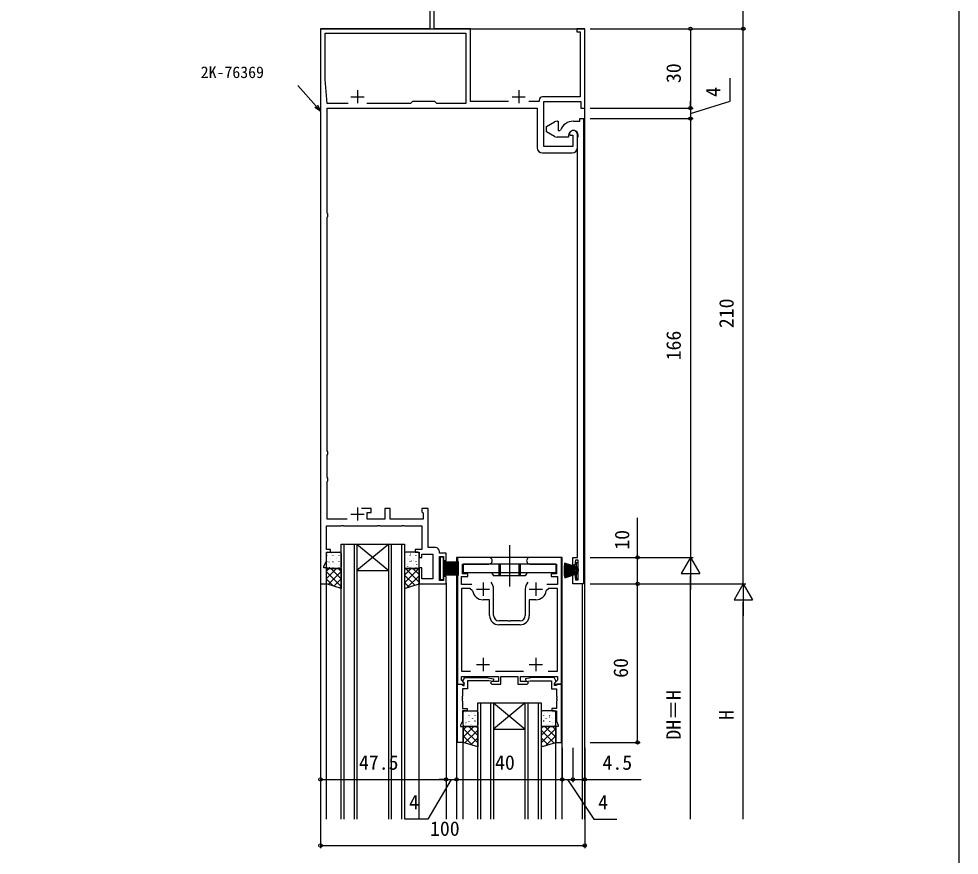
# Model space of a CAD drawing. Units: millimetres, scale not verified. Extents: x -437 to 438, y -681 to 679.
# Drawn here: x 82.4 to 438.3, y 69.8 to 386.3 of the extents above; entities that cross this region are included whole.
import ezdxf
from ezdxf.enums import TextEntityAlignment as Align

# ---------------------------------------------------------------- set-up
doc = ezdxf.new("R2010")
doc.units = ezdxf.units.MM
doc.header["$LTSCALE"] = 4
for name, color, linetype in [('0-2_YKK_11', 7, 'Continuous'), ('0-3_YKK_12', 2, 'Continuous'), ('0-4_YKK_13', 4, 'Continuous'), ('0-6_YKK_D', 6, 'Continuous'), ('0-7_YKK_ZWAK', 7, 'Continuous')]:
    doc.layers.add(name, color=color, linetype=linetype)
doc.styles.add('ＭＳ ゴシック', font='')
doc.styles.get('ＭＳ ゴシック').set_extended_font_data('MS Gothic')

msp = doc.modelspace()

# ---------------------------------------------------------------- linework, layer by layer
at = {"layer": '0-2_YKK_11'}
for p, q in [((208.093, 356.786), (213.093, 356.786)), ((210.593, 359.286), (210.593, 354.286)), ((269.093, 356.786), (274.093, 356.786)), ((271.593, 359.286), (271.593, 354.286)), ((293.793, 337.486), (293.793, 342.486)), ((280.593, 335.486), (291.793, 335.486)), ((210.593, 201.386), (210.593, 196.386)), ((208.093, 198.886), (213.093, 198.886)), ((258.093, 172.986), (258.093, 167.986)), ((278.093, 172.986), (278.093, 167.986)), ((255.593, 170.486), (260.593, 170.486)), ((262.093, 160.486), (262.093, 170.486)), ((274.093, 170.486), (274.093, 160.486)), ((275.593, 170.486), (280.593, 170.486)), ((272.093, 156.986), (264.093, 156.986)), ((258.093, 144.486), (258.093, 139.486)), ((278.093, 144.486), (278.093, 139.486)), ((255.593, 141.986), (260.593, 141.986)), ((262.81, 139.486), (273.376, 139.486)), ((275.593, 141.986), (280.593, 141.986))]:
    msp.add_line(p, q, dxfattribs=at)
for points in [[(267.705, 354.986), (253.293, 354.986), (253.293, 382.486), (239.593, 382.486), (239.593, 412.486)], [(237.993, 407.028), (237.993, 382.486), (196.593, 382.486), (196.593, 172.486), (198.893, 172.486), (198.893, 178.486), (197.893, 178.486), (197.893, 178.986), (198.893, 181.131), (198.893, 184.486), (200.393, 184.486), (200.393, 185.486), (198.893, 185.486), (198.893, 194.486), (204.435, 194.486), (204.618, 194.606), (205.168, 194.606), (205.351, 194.486), (218.135, 194.486), (218.318, 194.606), (218.868, 194.606), (219.051, 194.486), (227.435, 194.486), (227.618, 194.606), (228.168, 194.606), (228.351, 194.486), (234.893, 194.486), (234.893, 185.486), (232.393, 185.486), (232.393, 184.486), (233.893, 184.486)], [(290.793, 342.486), (291.093, 342.186), (292.093, 342.186), (292.093, 337.986), (281.093, 337.986), (281.093, 354.986), (295.093, 354.986), (295.093, 352.486), (296.593, 352.486), (296.593, 382.486), (293.593, 382.486), (293.593, 381.386), (294.893, 381.386), (294.893, 356.686), (280.593, 356.686)], [(207.021, 354.186), (199.093, 354.186), (198.293, 363.33), (198.293, 380.786), (251.593, 380.786), (251.593, 354.186), (240.603, 354.186), (239.803, 354.986), (231.403, 354.986), (230.603, 354.186), (214.165, 354.186)], [(206.74, 196.986), (199.093, 196.986), (199.093, 211.192), (199.356, 211.49), (199.356, 212.482), (199.093, 212.78), (199.093, 221.192), (199.356, 221.49), (199.356, 222.482), (199.093, 222.78), (199.093, 311.192), (199.356, 311.49), (199.356, 312.482), (199.093, 312.78), (199.093, 352.486), (278.593, 352.486), (278.593, 337.486)], [(279.393, 355.486), (279.393, 354.986), (275.482, 354.986)], [(285.093, 341.754), (282.093, 343.486), (282.093, 345.486), (285.093, 347.218)], [(286.093, 347.486), (286.593, 347.486), (286.593, 343.986), (287.102, 343.986), (287.38, 344.174)], [(296.093, 348.486), (296.093, 172.486), (292.093, 172.486), (292.093, 175.986), (292.893, 175.986), (293.093, 173.986), (294.163, 173.986), (294.163, 177.278), (294.283, 177.461), (294.283, 178.011), (294.163, 178.194), (294.163, 181.486), (293.093, 181.486), (292.893, 179.486), (292.093, 179.486), (292.093, 182.486), (293.893, 182.486), (293.893, 337.232), (293.853, 337.382), (293.848, 337.391), (293.838, 337.408), (293.833, 337.416), (293.793, 337.566), (293.793, 341.104), (293.836, 341.259)], [(292.293, 347.486), (294.793, 347.486), (294.793, 348.486), (296.093, 348.486)], [(290.493, 342.186), (290.493, 341.486), (286.093, 341.486)], [(240.093, 186.186), (237.393, 186.186), (237.393, 200.986), (234.893, 200.986), (234.893, 199.786), (235.193, 199.486), (235.393, 199.286), (235.393, 196.986), (222.893, 196.986), (222.893, 200.986), (220.893, 200.986), (220.893, 196.986), (214.293, 196.986), (214.293, 199.486), (215.793, 199.486), (215.793, 200.986), (212.143, 200.986)], [(233.893, 184.486), (233.893, 182.486), (234.893, 182.486), (234.893, 183.686), (239.093, 183.686), (239.093, 174.386), (234.893, 174.386), (234.893, 178.486), (233.893, 178.486), (233.893, 172.486), (244.093, 172.486), (244.093, 175.286), (243.093, 175.286), (243.093, 173.786), (241.593, 173.786), (241.593, 182.786), (243.093, 182.786), (243.093, 181.286), (244.093, 181.286), (244.093, 184.086), (241.593, 184.086), (241.593, 184.686)], [(260.343, 182.486), (248.393, 182.486), (248.393, 134.486), (250.869, 134.486), (251.029, 134.874), (249.893, 136.01), (249.893, 137.486), (263.893, 137.486), (263.893, 135.486), (261.393, 135.486), (260.893, 134.986), (261.393, 134.486), (264.893, 134.486), (264.893, 137.486), (271.293, 137.486), (271.293, 134.486), (274.793, 134.486), (275.293, 134.986), (274.793, 135.486), (272.293, 135.486), (272.293, 137.486), (286.293, 137.486), (286.293, 136.01), (285.157, 134.874), (285.317, 134.486), (287.793, 134.486), (287.793, 182.486), (275.843, 182.486)], [(253.885, 172.186), (249.893, 172.186), (249.893, 175.286), (252.293, 175.286), (252.293, 176.286), (250.293, 176.286), (250.293, 179.986), (260.343, 179.986)], [(275.843, 179.986), (285.893, 179.986), (285.893, 176.286), (283.893, 176.286), (283.893, 175.286), (286.293, 175.286), (286.293, 172.186), (282.301, 172.186)], [(254.145, 169.846), (253.158, 170.686), (249.893, 170.686), (249.893, 139.486), (253.376, 139.486)], [(282.81, 139.486), (286.293, 139.486), (286.293, 170.686), (283.029, 170.686), (282.042, 169.846)], [(260.593, 160.486), (260.593, 166.486), (258.093, 166.486)], [(278.093, 166.486), (275.593, 166.486), (275.593, 160.486)], [(272.093, 158.486), (268.551, 158.486), (268.368, 158.366), (267.818, 158.366), (267.635, 158.486), (264.093, 158.486)]]:
    msp.add_lwpolyline(points, dxfattribs=at)
for points in [[(248.393, 112.486), (248.393, 134.486), (250.023, 134.486), (250.323, 134.186), (250.523, 133.986), (250.993, 133.986), (250.993, 134.936), (250.493, 135.436), (250.493, 135.774), (251.193, 136.986), (259.201, 136.986), (262.08, 136.478), (261.906, 135.494), (260.248, 135.786), (252.193, 135.786), (252.193, 132.786), (250.323, 132.786), (250.323, 129.994), (250.203, 129.811), (250.203, 129.261), (250.323, 129.078), (250.323, 128.994), (250.203, 128.811), (250.203, 128.261), (250.323, 128.078), (250.323, 125.286), (252.093, 125.286), (252.093, 124.486), (250.323, 124.486), (250.323, 120.552), (249.593, 118.986), (249.593, 118.486), (250.593, 118.486), (250.593, 112.486)], [(287.793, 112.486), (287.793, 134.486), (286.163, 134.486), (285.863, 134.186), (285.663, 133.986), (285.193, 133.986), (285.193, 134.936), (285.693, 135.436), (285.693, 135.774), (284.993, 136.986), (276.985, 136.986), (274.106, 136.478), (274.28, 135.494), (275.938, 135.786), (283.993, 135.786), (283.993, 132.786), (285.863, 132.786), (285.863, 129.994), (285.983, 129.811), (285.983, 129.261), (285.863, 129.078), (285.863, 128.994), (285.983, 128.811), (285.983, 128.261), (285.863, 128.078), (285.863, 125.286), (284.093, 125.286), (284.093, 124.486), (285.863, 124.486), (285.863, 120.552), (286.593, 118.986), (286.593, 118.486), (285.593, 118.486), (285.593, 112.486)]]:
    msp.add_lwpolyline(points, close=True, dxfattribs=at)
for centre, radius, start, end in [((280.593, 355.486), 1.2, 90.00001, 179.99999), ((286.093, 345.486), 2, 89.99998, 120), ((292.293, 342.186), 5.3, 89.99999, 157.9757), ((286.093, 343.486), 2, 240, 270.00002), ((292.293, 342.186), 1.8, 328.99728, 179.99999), ((292.293, 342.486), 1.5, 359.99999, 180.00001), ((280.593, 337.486), 2, 180.00001, 269.99999), ((291.793, 337.486), 2, 270.00001, 359.99999), ((240.093, 184.686), 1.5, 0.00001, 89.99999), ((260.343, 181.236), 1.25, 269.99999, 90.00001), ((275.843, 181.236), 1.25, 89.99999, 270.00001), ((258.093, 170.486), 4, 359.99998, 40.4398), ((278.093, 170.486), 4, 139.5602, 180.00002), ((258.093, 170.486), 4, 189.20689, 270.00001), ((278.093, 170.486), 4, 269.99999, 350.79311), ((264.093, 160.486), 3.5, 180.00001, 269.99999), ((264.093, 160.486), 2, 180.00001, 269.99999), ((272.093, 160.486), 2, 270.00001, 359.99999), ((272.093, 160.486), 3.5, 270.00001, 359.99999)]:
    msp.add_arc(centre, radius, start, end, dxfattribs=at)
at = {"layer": '0-3_YKK_12'}
for p, q in [((196.593, 382.486), (296.593, 382.486)), ((196.593, 382.486), (196.593, 79.046)), ((296.593, 83.486), (296.593, 382.486)), ((205.393, 187.486), (205.393, 83.486)), ((209.393, 83.486), (209.393, 187.486)), ((210.393, 187.486), (222.393, 187.486)), ((210.393, 187.486), (222.393, 177.486)), ((222.393, 187.486), (210.393, 177.486)), ((223.393, 187.486), (223.393, 83.486)), ((227.393, 83.486), (227.393, 187.486)), ((210.393, 177.486), (222.393, 177.486)), ((198.893, 83.486), (198.893, 172.486)), ((233.893, 83.486), (233.893, 172.486)), ((244.093, 172.786), (244.093, 83.486)), ((295.593, 172.486), (295.593, 83.486)), ((257.093, 127.486), (257.093, 83.486)), ((261.093, 83.486), (261.093, 127.486)), ((262.093, 127.486), (274.093, 127.486)), ((262.093, 127.486), (274.093, 117.486)), ((274.093, 127.486), (262.093, 117.486)), ((275.093, 127.486), (275.093, 83.486)), ((279.093, 83.486), (279.093, 127.486)), ((262.093, 117.486), (274.093, 117.486)), ((250.593, 83.486), (250.593, 112.686)), ((285.593, 83.486), (285.593, 112.686))]:
    msp.add_line(p, q, dxfattribs=at)
for points in [[(204.393, 83.486), (204.393, 187.486), (210.393, 187.486), (210.393, 83.486)], [(222.393, 83.486), (222.393, 187.486), (228.393, 187.486), (228.393, 83.486)], [(288.093, 83.486), (288.093, 182.482), (248.093, 182.482), (248.093, 83.486)], [(256.093, 83.486), (256.093, 127.486), (262.093, 127.486), (262.093, 83.486)], [(274.093, 83.486), (274.093, 127.486), (280.093, 127.486), (280.093, 83.486)]]:
    msp.add_lwpolyline(points, dxfattribs=at)
at = {"layer": '0-4_YKK_13'}
for p, q in [((268.09, 187.1), (268.09, 171.519)), ((198.893, 178.771), (198.893, 183.986)), ((199.108, 183.126), (199.108, 183.164)), ((199.393, 184.486), (203.893, 184.486)), ((200.319, 184.337), (200.319, 184.375)), ((200.319, 182.057), (200.319, 182.095)), ((200.631, 183.088), (200.633, 183.095)), ((200.772, 184.32), (200.813, 184.383)), ((201.351, 183.126), (201.351, 183.164)), ((202.502, 182.356), (202.505, 182.363)), ((202.562, 184.337), (202.562, 184.375)), ((202.562, 182.057), (202.562, 182.095)), ((203.593, 183.126), (203.593, 183.164)), ((204.393, 183.986), (204.393, 178.771)), ((228.393, 183.986), (228.393, 178.771)), ((233.393, 184.486), (228.893, 184.486)), ((229.472, 184.337), (229.472, 184.375)), ((229.472, 182.057), (229.472, 182.095)), ((229.982, 181.734), (229.984, 181.741)), ((230.503, 183.126), (230.503, 183.164)), ((230.71, 183.792), (230.713, 183.799)), ((231.714, 184.337), (231.714, 184.375)), ((231.714, 182.057), (231.714, 182.095)), ((232.682, 183.342), (232.684, 183.35)), ((232.746, 183.126), (232.746, 183.164)), ((233.893, 178.771), (233.893, 183.986)), ((198.893, 177.315), (199.849, 178.271)), ((198.893, 174.487), (202.677, 178.271)), ((199.074, 178.69), (199.076, 178.698)), ((199.108, 180.846), (199.108, 180.884)), ((199.108, 178.566), (199.108, 178.604)), ((203.893, 178.271), (199.393, 178.271)), ((199.802, 180.748), (199.805, 180.755)), ((199.991, 178.701), (200.033, 178.764)), ((200.319, 179.777), (200.319, 179.815)), ((200.472, 178.271), (204.393, 174.349)), ((201.326, 180.718), (201.368, 180.781)), ((201.351, 180.846), (201.351, 180.884)), ((201.351, 178.566), (201.351, 178.604)), ((201.774, 180.299), (201.776, 180.306)), ((202.562, 179.777), (202.562, 179.815)), ((203.3, 178.271), (204.393, 177.178)), ((203.369, 179.364), (203.41, 179.427)), ((203.593, 180.846), (203.593, 180.884)), ((203.593, 178.566), (203.593, 178.604)), ((203.733, 179.814), (203.736, 179.821)), ((228.393, 175.703), (230.961, 178.271)), ((228.393, 172.874), (233.79, 178.271)), ((228.756, 178.271), (233.893, 173.134)), ((228.893, 178.271), (233.393, 178.271)), ((229.241, 179.642), (229.243, 179.649)), ((229.472, 179.777), (229.472, 179.815)), ((229.607, 179.052), (229.648, 179.115)), ((230.503, 180.846), (230.503, 180.884)), ((230.503, 178.566), (230.503, 178.604)), ((230.942, 181.069), (230.983, 181.132)), ((231.112, 178.91), (231.115, 178.917)), ((231.584, 178.271), (233.893, 175.962)), ((231.714, 179.777), (231.714, 179.815)), ((231.941, 181.25), (231.943, 181.257)), ((232.746, 180.846), (232.746, 180.884)), ((232.746, 178.566), (232.746, 178.604)), ((232.984, 179.715), (233.026, 179.778)), ((233.084, 178.461), (233.086, 178.468)), ((233.812, 180.518), (233.815, 180.525)), ((243.093, 180.833), (248.893, 180.833)), ((243.093, 180.333), (248.893, 180.333)), ((243.093, 179.833), (248.893, 179.833)), ((243.093, 179.333), (248.893, 179.333)), ((243.093, 178.833), (248.893, 178.833)), ((243.093, 178.333), (248.893, 178.333)), ((285.59, 179.986), (250.59, 179.986)), ((250.59, 179.986), (250.59, 176.786)), ((264.09, 179.986), (264.09, 175.486)), ((264.59, 179.986), (264.59, 175.486)), ((271.59, 179.986), (271.59, 175.486)), ((272.09, 179.986), (272.09, 175.486)), ((285.59, 179.986), (285.59, 176.786)), ((288.662, 178.132), (293.662, 178.132)), ((293.662, 178.232), (288.669, 178.494)), ((293.662, 178.032), (288.669, 177.771)), ((293.662, 178.332), (288.69, 178.855)), ((293.662, 178.432), (288.724, 179.215)), ((293.662, 178.532), (288.771, 179.572)), ((293.662, 178.632), (288.833, 179.927)), ((293.662, 178.732), (288.907, 180.278)), ((198.893, 177.021), (204.393, 171.521)), ((199.522, 172.288), (204.393, 177.158)), ((228.393, 175.805), (232.235, 171.963)), ((229.425, 171.078), (233.893, 175.546)), ((243.093, 177.833), (248.893, 177.833)), ((243.093, 177.333), (248.893, 177.333)), ((243.093, 176.833), (248.893, 176.833)), ((243.093, 176.333), (248.893, 176.333)), ((243.093, 175.833), (248.893, 175.833)), ((250.59, 176.786), (285.59, 176.786)), ((261.34, 176.786), (262.09, 175.486)), ((274.09, 175.486), (262.09, 175.486)), ((274.841, 176.786), (274.09, 175.486)), ((288.662, 176.832), (293.662, 176.832)), ((293.662, 176.932), (288.669, 177.194)), ((293.662, 176.732), (288.669, 176.471)), ((293.662, 177.932), (288.69, 177.41)), ((293.662, 177.032), (288.69, 177.555)), ((293.662, 176.632), (288.69, 176.11)), ((293.662, 177.132), (288.724, 177.915)), ((293.662, 177.832), (288.724, 177.05)), ((293.662, 176.532), (288.724, 175.75)), ((293.662, 176.432), (288.771, 175.393)), ((293.662, 176.332), (288.833, 175.038)), ((293.662, 176.232), (288.907, 174.687)), ((293.362, 177.785), (293.362, 177.18)), ((293.362, 176.135), (293.362, 174.482)), ((198.893, 174.193), (201.385, 171.701)), ((201.673, 171.61), (204.393, 174.33)), ((203.823, 170.932), (204.393, 171.502)), ((228.393, 172.977), (230.084, 171.285)), ((233.555, 172.38), (233.893, 172.717)), ((250.593, 118.986), (250.593, 123.986)), ((251.093, 124.486), (255.593, 124.486)), ((251.61, 123.779), (251.61, 123.816)), ((251.61, 121.499), (251.61, 121.536)), ((252.231, 121.918), (252.233, 121.925)), ((252.821, 122.71), (252.821, 122.747)), ((252.981, 122.024), (253.023, 122.087)), ((253.06, 124.258), (253.062, 124.265)), ((253.852, 123.779), (253.852, 123.816)), ((253.852, 121.499), (253.852, 121.536)), ((254.202, 121.469), (254.205, 121.476)), ((254.931, 123.526), (254.934, 123.533)), ((255.064, 122.71), (255.064, 122.747)), ((256.093, 123.986), (256.093, 118.986)), ((280.093, 123.986), (280.093, 118.986)), ((285.093, 124.486), (280.593, 124.486)), ((281.123, 122.71), (281.123, 122.747)), ((281.255, 123.526), (281.253, 123.533)), ((281.984, 121.469), (281.981, 121.476)), ((282.334, 123.779), (282.334, 123.816)), ((282.334, 121.499), (282.334, 121.536)), ((283.127, 124.258), (283.124, 124.265)), ((283.205, 122.024), (283.163, 122.087)), ((283.365, 122.71), (283.365, 122.747)), ((283.955, 121.918), (283.953, 121.925)), ((284.576, 123.779), (284.576, 123.816)), ((284.576, 121.499), (284.576, 121.536)), ((285.593, 118.986), (285.593, 123.986)), ((250.593, 117.266), (251.813, 118.486)), ((250.593, 114.437), (254.642, 118.486)), ((250.593, 117.778), (256.093, 112.278)), ((255.593, 118.486), (251.093, 118.486)), ((251.502, 119.861), (251.505, 119.868)), ((251.61, 119.219), (251.61, 119.256)), ((251.646, 120.007), (251.688, 120.07)), ((252.713, 118.486), (256.093, 115.106)), ((252.821, 120.43), (252.821, 120.467)), ((253.461, 119.376), (253.464, 119.383)), ((253.852, 119.219), (253.852, 119.256)), ((255.024, 120.671), (255.065, 120.733)), ((255.064, 120.43), (255.064, 120.467)), ((255.333, 118.644), (255.335, 118.652)), ((255.542, 118.486), (256.093, 117.935)), ((283.473, 118.486), (280.093, 115.106)), ((280.644, 118.486), (280.093, 117.935)), ((285.593, 117.778), (280.093, 112.278)), ((280.593, 118.486), (285.093, 118.486)), ((280.853, 118.644), (280.851, 118.652)), ((281.162, 120.671), (281.121, 120.733)), ((281.123, 120.43), (281.123, 120.467)), ((285.593, 114.437), (281.544, 118.486)), ((282.334, 119.219), (282.334, 119.256)), ((282.725, 119.376), (282.722, 119.383)), ((283.365, 120.43), (283.365, 120.467)), ((285.593, 117.266), (284.373, 118.486)), ((284.54, 120.007), (284.498, 120.07)), ((284.576, 119.219), (284.576, 119.256)), ((284.684, 119.861), (284.681, 119.868)), ((250.593, 114.95), (254.159, 111.384)), ((251.263, 112.279), (256.093, 117.109)), ((253.424, 111.611), (256.093, 114.28)), ((284.923, 112.279), (280.093, 117.109)), ((282.762, 111.611), (280.093, 114.28)), ((285.593, 114.95), (282.027, 111.384)), ((255.584, 110.943), (256.093, 111.452)), ((280.602, 110.943), (280.093, 111.452))]:
    msp.add_line(p, q, dxfattribs=at)
for points in [[(241.893, 182.583), (241.893, 174.083), (243.093, 174.083), (243.093, 182.583)], [(198.893, 172.486), (198.893, 178.271), (204.393, 178.271), (204.393, 170.752)], [(233.893, 172.486), (233.893, 178.271), (228.393, 178.271), (228.393, 170.752)], [(250.593, 112.486), (250.593, 118.486), (256.093, 118.486), (256.093, 110.786)], [(285.593, 112.486), (285.593, 118.486), (280.093, 118.486), (280.093, 110.786)]]:
    msp.add_lwpolyline(points, close=True, dxfattribs=at)
for points in [[(294.162, 180.482), (293.362, 180.482), (293.362, 178.83)], [(293.362, 174.482), (294.162, 174.482), (294.162, 180.482)]]:
    msp.add_lwpolyline(points, dxfattribs=at)
for centre, start, end in [((199.393, 183.986), 90, 180), ((203.893, 183.986), 0, 90), ((228.893, 183.986), 90, 180), ((233.393, 183.986), 0, 90), ((199.393, 178.771), 180, 270), ((203.893, 178.771), 270, 0), ((228.893, 178.771), 180, 270), ((233.393, 178.771), 270, 0), ((251.093, 123.986), 90, 180), ((255.593, 123.986), 0, 90), ((280.593, 123.986), 90, 180), ((285.093, 123.986), 0, 90), ((251.093, 118.986), 180, 270), ((255.593, 118.986), 270, 0), ((280.593, 118.986), 180, 270), ((285.093, 118.986), 270, 0)]:
    msp.add_arc(centre, 0.5, start, end, dxfattribs=at)
at = {"layer": '0-6_YKK_D'}
for p, q in [((356.593, 382.486), (356.593, 412.487)), ((298.593, 382.486), (337.593, 382.486)), ((298.593, 382.486), (357.593, 382.486)), ((298.593, 382.486), (357.593, 382.486)), ((336.593, 382.486), (336.593, 352.486)), ((356.593, 172.486), (356.593, 382.486)), ((298.593, 352.486), (337.593, 352.486)), ((298.593, 352.486), (337.593, 352.486)), ((336.593, 352.486), (336.593, 355.036)), ((336.593, 352.486), (336.593, 348.486)), ((336.593, 352.486), (336.593, 348.486)), ((298.593, 348.486), (337.593, 348.486)), ((298.593, 348.486), (337.593, 348.486)), ((336.593, 348.486), (336.593, 345.936)), ((336.593, 348.486), (336.593, 182.486)), ((298.593, 182.486), (317.593, 182.486)), ((298.593, 182.486), (337.593, 182.486)), ((298.593, 182.486), (337.593, 182.486)), ((336.593, 182.486), (333.093, 176.424)), ((336.593, 182.486), (340.093, 176.424)), ((336.593, 182.486), (336.593, 170.362)), ((333.093, 176.424), (340.093, 176.424)), ((336.593, 83.486), (336.593, 175.486)), ((298.593, 172.486), (317.593, 172.486)), ((298.593, 172.486), (357.593, 172.486)), ((298.593, 172.486), (357.593, 172.486)), ((298.593, 172.486), (317.593, 172.486)), ((316.593, 112.486), (316.593, 172.486)), ((356.593, 172.486), (353.093, 166.424)), ((356.593, 172.486), (360.093, 166.424)), ((356.593, 172.486), (356.593, 160.362)), ((353.093, 166.424), (360.093, 166.424)), ((356.593, 83.486), (356.593, 165.486)), ((196.593, 110.486), (196.593, 72.486)), ((244.093, 110.486), (244.093, 97.486)), ((248.093, 110.486), (248.093, 97.486)), ((248.093, 110.486), (248.093, 97.486)), ((288.093, 110.486), (288.093, 97.486)), ((288.093, 110.486), (288.093, 97.486)), ((292.093, 110.486), (292.093, 97.486)), ((292.093, 110.486), (292.093, 97.486)), ((296.593, 110.486), (296.593, 72.486)), ((296.593, 110.486), (296.593, 97.486)), ((298.593, 112.486), (317.593, 112.486)), ((196.593, 98.486), (244.093, 98.486)), ((244.093, 98.486), (241.543, 98.486)), ((244.093, 98.486), (248.093, 98.486)), ((244.093, 98.486), (248.093, 98.486)), ((248.093, 98.486), (288.093, 98.486)), ((248.093, 98.486), (250.643, 98.486)), ((288.093, 98.486), (292.093, 98.486)), ((196.593, 73.486), (296.593, 73.486))]:
    msp.add_line(p, q, dxfattribs=at)
for points in [[(336.593, 350.486), (351.593, 355.061), (351.593, 363.791)], [(196.593, 351.332), (194.938, 353.206), (188.033, 361.024)], [(195.44, 353.649), (196.593, 351.332), (194.436, 352.762)], [(316.593, 172.486), (316.593, 182.486), (316.593, 197.411)], [(246.093, 98.486), (237.216, 83.486), (228.485, 83.486)], [(290.093, 98.486), (300.061, 83.486), (308.791, 83.486)], [(292.093, 98.486), (296.593, 98.486), (317.881, 98.486)]]:
    msp.add_lwpolyline(points, dxfattribs=at)
for centre in [(336.593, 382.486), (356.593, 382.486), (356.593, 382.486), (336.593, 352.486), (336.593, 352.486), (336.593, 348.486), (336.593, 348.486), (316.593, 182.486), (316.593, 172.486), (316.593, 172.486), (316.593, 112.486), (196.593, 98.486), (244.093, 98.486), (244.093, 98.486), (248.093, 98.486), (248.093, 98.486), (288.093, 98.486), (288.093, 98.486), (292.093, 98.486), (292.093, 98.486), (296.593, 98.486), (196.593, 73.486), (296.593, 73.486)]:
    msp.add_circle(centre, 0.637, dxfattribs=at)
at = {"layer": '0-7_YKK_ZWAK'}
msp.add_lwpolyline([(-436.7, -681.2), (438.3, -681.2), (438.3, 643.8)], dxfattribs=at)

# ---------------------------------------------------------------- texts
at = {"layer": '0-6_YKK_D', "style": 'ＭＳ ゴシック'}
for s, height, p in [('2K-76369', 4.399, (151.249, 362.524)), ('47.5', 5.499, (211.139, 100.486)), ('40', 5.499, (262.639, 100.486)), ('4.5', 5.499, (303.31, 100.486)), ('4', 5.499, (230.102, 85.486)), ('4', 5.499, (301.677, 85.486)), ('100', 5.499, (238.028, 75.486))]:
    msp.add_text(s, height=height, dxfattribs=at).set_placement(p, align=Align.BOTTOM_LEFT)
for s, p in [('30', (334.593, 361.946)), ('4', (349.593, 356.678)), ('210', (354.593, 269.219)), ('166', (334.593, 257.027)), ('10', (315.093, 185.385)), ('60', (314.593, 136.925)), ('DH＝H', (334.593, 113.527)), ('H', (354.593, 120.992))]:
    msp.add_text(s, height=5.499, rotation=90, dxfattribs=at).set_placement(p, align=Align.BOTTOM_LEFT)

doc.saveas('drawing.dxf')
